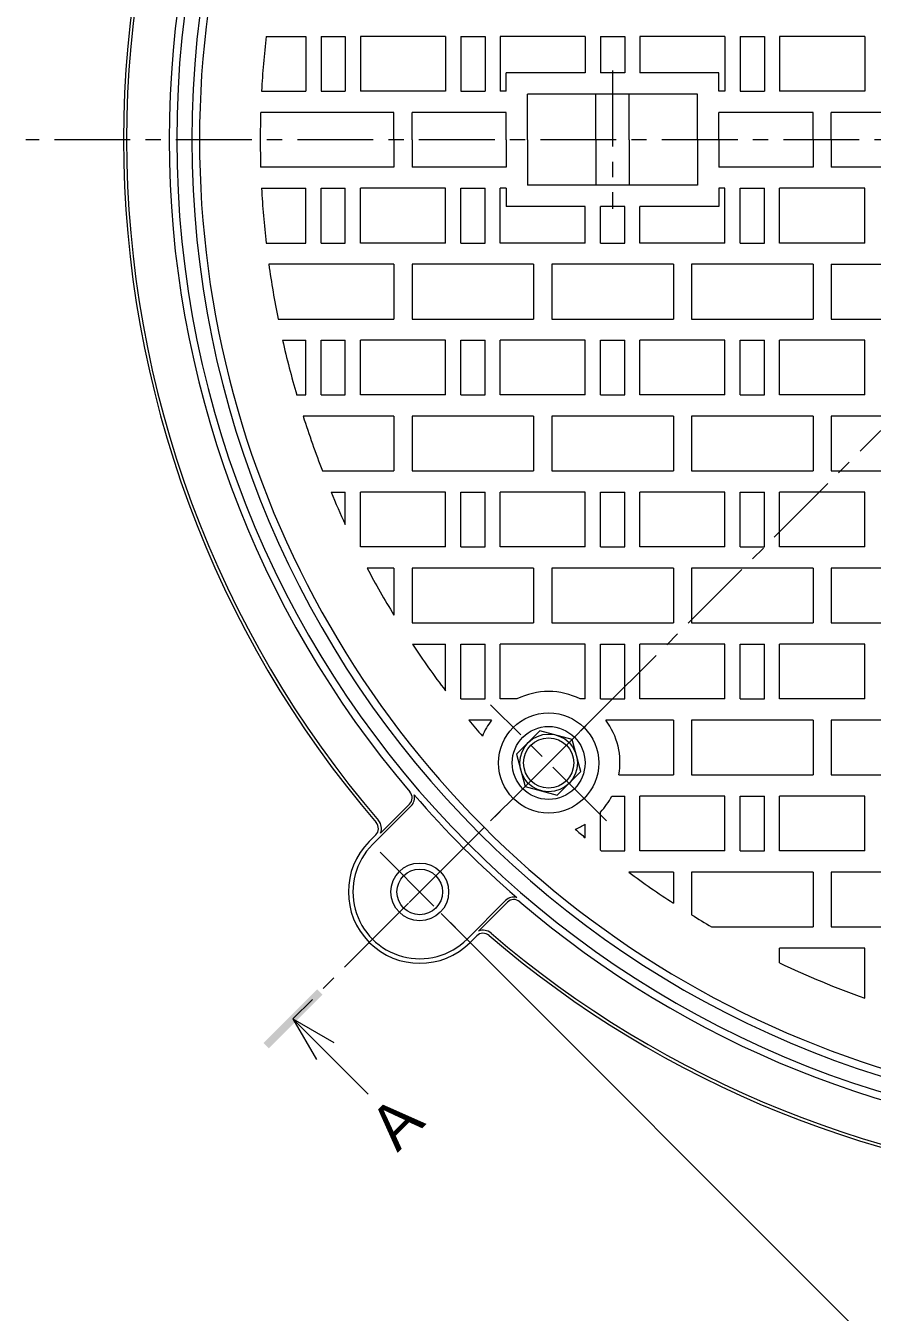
# Model space of a CAD drawing. Units: millimetres, scale not verified. Extents: x -846 to 950, y -675 to 698.
# Drawn here: x -672 to -393.3, y -59.7 to 363.7 of the extents above; entities that cross this region are included whole.
import ezdxf
from ezdxf.enums import TextEntityAlignment as Align

# ---------------------------------------------------------------- set-up
doc = ezdxf.new("R2010")
doc.units = ezdxf.units.MM
doc.header["$LTSCALE"] = 5
doc.linetypes.add('CHAIN1', pattern=[8, 5, -1, 1, -1])
for name, color, linetype, lineweight in [('0-1_躯体', 2, 'Continuous', 18), ('0-2_仕上', 3, 'Continuous', 18), ('0-3_建具', 4, 'Continuous', 18), ('0-4_その他', 7, 'Continuous', 18), ('0-5_寸法', 4, 'Continuous', 18)]:
    doc.layers.add(name, color=color, linetype=linetype, lineweight=lineweight)
doc.styles.add('ＭＳ ゴシック', font='')
doc.styles.get('ＭＳ ゴシック').set_extended_font_data('MS Gothic')

msp = doc.modelspace()

# ---------------------------------------------------------------- linework, layer by layer
at = {"layer": '0-1_躯体'}
for p, q in [((-545.091, 106.95), (-557.82, 94.221)), ((-545.657, 107.515), (-555.182, 97.99)), ((-556.752, 97.41), (-558.88, 95.282)), ((-513.979, 75.837), (-526.707, 63.108)), ((-513.413, 75.271), (-522.938, 65.746)), ((-523.518, 64.176), (-525.647, 62.048))]:
    msp.add_line(p, q, dxfattribs=at)
at = {"layer": '0-1_躯体', "linetype": 'CHAIN1'}
for p, q in [((-524.775, 96.153), (-563.917, 57.011)), ((-555.28, 91.681), (-529.247, 65.648))]:
    msp.add_line(p, q, dxfattribs=at)
at = {"layer": '0-1_躯体'}
for radius in [9.5, 7.5]:
    msp.add_circle((-542.263, 78.665), radius, dxfattribs=at)
for centre, radius, start, end in [((-294.775, 326.151), 327.5, 359.99995, 179.99992), ((-294.775, 326.151), 322.5, 359.99995, 179.99992), ((-294.775, 326.151), 345, 139.36725, 179.99992), ((-294.775, 326.151), 344, 139.36725, 179.99992), ((-294.775, 326.151), 330, 139.44357, 179.99992), ((-294.775, 326.151), 345, 180.00008, 220.63275), ((-294.775, 326.151), 344, 179.99994, 220.63262), ((-294.775, 326.151), 330, 179.99994, 220.55629), ((-294.775, 326.151), 327.5, 179.99994, 359.99991), ((-294.775, 326.151), 322.5, 179.99994, 359.99991), ((-547.778, 109.637), 3, 314.99987, 40.55657), ((-547.778, 109.637), 3.8, 314.99987, 14.74628), ((-294.775, 326.151), 329.583, 220.84417, 229.1558), ((-558.873, 99.532), 4, 337.33043, 40.63283), ((-558.873, 99.532), 3, 314.99987, 40.63283), ((-542.263, 78.665), 23.5, 134.99987, 314.99961), ((-542.263, 78.665), 22, 134.99987, 315.00014), ((-511.292, 73.15), 3.8, 75.25345, 134.99987), ((-511.292, 73.15), 3, 49.44316, 134.99987), ((-294.775, 326.151), 330, 229.44342, 266.73052), ((-521.397, 62.055), 3, 49.3669, 134.99987), ((-521.397, 62.055), 4, 49.3669, 112.6693), ((-294.775, 326.151), 345, 229.3671, 266.70532), ((-294.775, 326.151), 344, 229.3671, 266.86254)]:
    msp.add_arc(centre, radius, start, end, dxfattribs=at)
at = {"layer": '0-2_仕上'}
for p, q in [((-592.843, 360.151), (-579.775, 360.151)), ((-579.775, 360.151), (-579.775, 342.151)), ((-574.775, 360.151), (-574.775, 342.151)), ((-574.775, 360.151), (-566.775, 360.151)), ((-566.775, 360.151), (-566.775, 342.151)), ((-561.776, 360.151), (-561.776, 342.151)), ((-533.775, 360.151), (-561.776, 360.151)), ((-533.775, 360.151), (-533.775, 342.151)), ((-528.775, 360.151), (-528.775, 342.151)), ((-528.775, 360.151), (-520.775, 360.151)), ((-520.775, 360.151), (-520.775, 342.151)), ((-515.775, 360.151), (-515.775, 342.151)), ((-487.776, 360.151), (-515.775, 360.151)), ((-482.775, 360.151), (-474.775, 360.151)), ((-482.775, 360.151), (-482.775, 348.151)), ((-474.775, 360.151), (-474.775, 348.151)), ((-441.775, 360.151), (-469.775, 360.151)), ((-469.775, 360.151), (-469.775, 348.151)), ((-441.775, 360.151), (-441.775, 342.151)), ((-436.775, 360.151), (-436.775, 342.151)), ((-436.775, 360.151), (-428.775, 360.151)), ((-428.775, 360.151), (-428.775, 342.151)), ((-423.775, 360.151), (-423.775, 342.151)), ((-395.775, 360.151), (-423.775, 360.151)), ((-395.775, 360.151), (-395.775, 342.151)), ((-513.776, 342.151), (-513.776, 348.151)), ((-474.775, 348.151), (-482.775, 348.151)), ((-443.776, 348.151), (-469.775, 348.151)), ((-443.776, 342.151), (-443.776, 348.151)), ((-594.349, 342.151), (-579.775, 342.151)), ((-574.775, 342.151), (-566.775, 342.151)), ((-533.775, 342.151), (-561.776, 342.151)), ((-528.775, 342.151), (-520.775, 342.151)), ((-513.776, 342.151), (-515.775, 342.151)), ((-450.776, 341.151), (-506.776, 341.151)), ((-506.776, 326.152), (-506.776, 341.151)), ((-484.276, 326.152), (-484.276, 341.151)), ((-473.276, 326.151), (-473.276, 341.151)), ((-450.776, 326.151), (-450.776, 341.151)), ((-441.775, 342.151), (-443.776, 342.151)), ((-436.775, 342.151), (-428.775, 342.151)), ((-395.775, 342.151), (-423.775, 342.151)), ((-550.775, 335.151), (-594.64, 335.151)), ((-550.775, 326.152), (-550.775, 335.151)), ((-513.776, 335.151), (-544.775, 335.151)), ((-544.775, 326.152), (-544.775, 335.151)), ((-513.776, 326.152), (-513.776, 335.151)), ((-412.775, 335.151), (-443.776, 335.151)), ((-443.776, 326.151), (-443.776, 335.151)), ((-412.775, 326.151), (-412.775, 335.151)), ((-406.775, 326.151), (-406.775, 335.151)), ((-366.775, 335.151), (-406.775, 335.151)), ((-550.775, 326.152), (-550.775, 317.152)), ((-544.775, 326.152), (-544.775, 317.152)), ((-513.776, 326.152), (-513.776, 317.152)), ((-506.776, 326.152), (-506.776, 311.152)), ((-484.276, 326.151), (-484.276, 311.152)), ((-473.276, 326.152), (-473.276, 311.152)), ((-450.776, 326.151), (-450.776, 311.152)), ((-443.776, 326.151), (-443.776, 317.152)), ((-412.775, 326.151), (-412.775, 317.152)), ((-406.775, 326.151), (-406.775, 317.152)), ((-550.775, 317.152), (-594.641, 317.152)), ((-513.776, 317.152), (-544.775, 317.152)), ((-412.775, 317.152), (-443.776, 317.152)), ((-366.775, 317.152), (-406.775, 317.152)), ((-594.349, 310.152), (-579.775, 310.152)), ((-579.776, 292.152), (-579.775, 310.152)), ((-574.775, 292.152), (-574.775, 310.152)), ((-574.775, 310.152), (-566.776, 310.152)), ((-566.776, 292.152), (-566.776, 310.152)), ((-561.776, 292.152), (-561.776, 310.152)), ((-533.775, 310.152), (-561.776, 310.152)), ((-533.775, 292.152), (-533.775, 310.152)), ((-528.775, 292.152), (-528.775, 310.152)), ((-528.775, 310.152), (-520.776, 310.152)), ((-520.776, 292.152), (-520.776, 310.152)), ((-515.776, 292.152), (-515.776, 310.152)), ((-513.776, 310.152), (-515.776, 310.152)), ((-513.776, 310.152), (-513.776, 304.152)), ((-450.776, 311.152), (-506.776, 311.152)), ((-441.775, 310.152), (-443.776, 310.152)), ((-443.776, 310.152), (-443.776, 304.152)), ((-441.775, 292.152), (-441.775, 310.152)), ((-436.775, 292.152), (-436.775, 310.152)), ((-436.775, 310.152), (-428.775, 310.152)), ((-428.775, 292.152), (-428.775, 310.152)), ((-423.775, 292.152), (-423.775, 310.152)), ((-395.776, 310.152), (-423.775, 310.152)), ((-395.776, 292.152), (-395.776, 310.152)), ((-482.775, 292.152), (-482.775, 304.152)), ((-474.775, 304.152), (-482.775, 304.152)), ((-474.775, 292.152), (-474.775, 304.152)), ((-469.775, 292.152), (-469.775, 304.152)), ((-443.776, 304.152), (-469.775, 304.152)), ((-592.843, 292.152), (-579.776, 292.152)), ((-574.775, 292.152), (-566.776, 292.152)), ((-533.775, 292.152), (-561.776, 292.152)), ((-528.775, 292.152), (-520.776, 292.152)), ((-487.776, 292.152), (-515.776, 292.152)), ((-482.775, 292.152), (-474.775, 292.152)), ((-441.775, 292.152), (-469.775, 292.152)), ((-436.775, 292.152), (-428.775, 292.152)), ((-395.776, 292.152), (-423.775, 292.152)), ((-550.776, 285.152), (-591.961, 285.152)), ((-550.776, 285.152), (-550.776, 267.152)), ((-504.776, 285.152), (-544.775, 285.152)), ((-504.776, 285.152), (-504.775, 267.152)), ((-458.776, 285.152), (-498.776, 285.152)), ((-458.776, 285.152), (-458.776, 267.152)), ((-412.776, 285.152), (-452.775, 285.152)), ((-412.776, 285.152), (-412.776, 267.152)), ((-406.776, 285.152), (-406.776, 267.152)), ((-588.917, 267.152), (-550.776, 267.152)), ((-406.776, 267.152), (-366.776, 267.151)), ((-587.426, 260.152), (-579.776, 260.152)), ((-579.776, 242.152), (-579.776, 260.152)), ((-574.775, 242.152), (-574.775, 260.152)), ((-574.775, 260.152), (-566.775, 260.152)), ((-566.776, 242.152), (-566.775, 260.152)), ((-561.776, 242.152), (-561.775, 260.152)), ((-533.776, 260.152), (-561.775, 260.152)), ((-533.776, 242.152), (-533.776, 260.152)), ((-528.775, 242.152), (-528.775, 260.152)), ((-528.775, 260.152), (-520.775, 260.152)), ((-520.775, 242.152), (-520.775, 260.152)), ((-515.775, 242.152), (-515.775, 260.152)), ((-487.775, 260.152), (-515.775, 260.152)), ((-487.775, 242.152), (-487.775, 260.152)), ((-482.776, 242.152), (-482.776, 260.152)), ((-482.776, 260.152), (-474.775, 260.152)), ((-474.775, 242.152), (-474.775, 260.152)), ((-469.775, 242.152), (-469.775, 260.152)), ((-441.775, 260.152), (-469.775, 260.152)), ((-441.775, 242.152), (-441.775, 260.152)), ((-436.775, 242.152), (-436.775, 260.152)), ((-436.775, 260.152), (-428.776, 260.152)), ((-428.776, 242.152), (-428.776, 260.152)), ((-423.776, 242.152), (-423.776, 260.152)), ((-395.776, 260.152), (-423.776, 260.152)), ((-395.776, 242.152), (-395.776, 260.152)), ((-582.776, 242.152), (-579.776, 242.152)), ((-574.775, 242.152), (-566.776, 242.152)), ((-533.776, 242.152), (-561.776, 242.152)), ((-528.775, 242.152), (-520.775, 242.152)), ((-487.775, 242.152), (-515.775, 242.152)), ((-482.776, 242.152), (-474.775, 242.152)), ((-441.775, 242.152), (-469.775, 242.152)), ((-436.775, 242.152), (-428.776, 242.152)), ((-395.776, 242.152), (-423.776, 242.152)), ((-550.776, 235.152), (-580.641, 235.152)), ((-550.776, 235.152), (-550.776, 217.152)), ((-504.775, 235.152), (-544.776, 235.152)), ((-504.775, 235.152), (-504.775, 217.152)), ((-458.776, 235.152), (-498.776, 235.152)), ((-458.776, 235.152), (-458.776, 217.152)), ((-412.776, 235.152), (-452.775, 235.152)), ((-412.776, 235.152), (-412.776, 217.152)), ((-366.776, 235.152), (-406.776, 235.152)), ((-574.274, 217.152), (-550.776, 217.152)), ((-571.442, 210.152), (-566.776, 210.152)), ((-566.776, 199.597), (-566.776, 210.152)), ((-561.776, 192.152), (-561.776, 210.152)), ((-533.776, 210.152), (-561.776, 210.152)), ((-533.776, 192.152), (-533.776, 210.152)), ((-528.776, 192.152), (-528.776, 210.152)), ((-528.776, 210.152), (-520.776, 210.152)), ((-520.776, 192.152), (-520.776, 210.152)), ((-515.776, 192.152), (-515.776, 210.152)), ((-487.776, 210.152), (-515.776, 210.152)), ((-487.776, 192.152), (-487.776, 210.152)), ((-482.776, 192.152), (-482.776, 210.152)), ((-482.776, 210.152), (-474.776, 210.152)), ((-474.776, 192.152), (-474.776, 210.152)), ((-469.776, 192.152), (-469.776, 210.152)), ((-441.775, 210.152), (-469.776, 210.152)), ((-441.775, 192.152), (-441.775, 210.152)), ((-436.776, 192.152), (-436.776, 210.152)), ((-436.776, 210.152), (-428.776, 210.152)), ((-428.776, 192.152), (-428.776, 210.152)), ((-423.776, 192.152), (-423.776, 210.152)), ((-395.776, 210.152), (-423.776, 210.152)), ((-395.776, 192.151), (-395.776, 210.152)), ((-533.776, 192.152), (-561.776, 192.152)), ((-528.776, 192.152), (-520.776, 192.152)), ((-487.776, 192.152), (-515.776, 192.152)), ((-482.776, 192.152), (-474.776, 192.152)), ((-441.775, 192.152), (-469.776, 192.152)), ((-436.776, 192.152), (-428.776, 192.152)), ((-395.776, 192.151), (-423.776, 192.152)), ((-550.776, 185.152), (-559.576, 185.152)), ((-550.776, 185.152), (-550.776, 169.742)), ((-504.776, 185.152), (-544.776, 185.152)), ((-504.776, 185.152), (-504.776, 167.152)), ((-458.776, 185.152), (-498.776, 185.152)), ((-458.776, 185.152), (-458.776, 167.152)), ((-412.776, 185.152), (-452.776, 185.152)), ((-412.776, 185.152), (-412.776, 167.152)), ((-366.776, 185.152), (-406.776, 185.152)), ((-544.664, 160.152), (-533.776, 160.152)), ((-533.776, 144.826), (-533.776, 160.152)), ((-528.776, 142.152), (-528.776, 160.152)), ((-528.776, 160.152), (-520.776, 160.152)), ((-520.776, 142.152), (-520.776, 160.152)), ((-515.776, 142.152), (-515.776, 160.152)), ((-487.776, 160.152), (-515.776, 160.152)), ((-487.776, 142.152), (-487.776, 160.152)), ((-482.776, 142.152), (-482.776, 160.152)), ((-482.776, 160.152), (-474.776, 160.152)), ((-474.776, 142.152), (-474.776, 160.152)), ((-469.776, 142.152), (-469.776, 160.152)), ((-441.776, 160.152), (-469.776, 160.152)), ((-441.776, 142.152), (-441.776, 160.152)), ((-436.776, 142.152), (-436.776, 160.152)), ((-436.776, 160.152), (-428.776, 160.152)), ((-428.776, 142.152), (-428.776, 160.152)), ((-423.776, 142.152), (-423.776, 160.152)), ((-395.776, 160.152), (-423.776, 160.152)), ((-395.776, 142.152), (-395.776, 160.152)), ((-528.776, 142.152), (-520.776, 142.152)), ((-510.262, 142.152), (-515.776, 142.152)), ((-487.776, 142.152), (-489.412, 142.152)), ((-482.776, 142.152), (-474.776, 142.152)), ((-441.776, 142.152), (-469.776, 142.152)), ((-436.776, 142.152), (-428.776, 142.152)), ((-395.776, 142.152), (-423.776, 142.152)), ((-518.666, 135.152), (-526.118, 135.152)), ((-458.776, 135.152), (-481.008, 135.152)), ((-458.776, 135.152), (-458.776, 117.152)), ((-412.776, 135.152), (-452.776, 135.152)), ((-412.776, 135.152), (-412.776, 117.152)), ((-366.776, 135.151), (-406.776, 135.152)), ((-476.669, 117.152), (-458.776, 117.152)), ((-479.038, 110.152), (-474.776, 110.152)), ((-474.776, 92.152), (-474.776, 110.152)), ((-469.776, 92.152), (-469.776, 110.152)), ((-441.776, 110.152), (-469.776, 110.152)), ((-441.776, 92.152), (-441.776, 110.152)), ((-436.776, 92.152), (-436.776, 110.152)), ((-436.776, 110.152), (-428.776, 110.152)), ((-428.776, 92.152), (-428.776, 110.152)), ((-423.776, 92.152), (-423.776, 110.152)), ((-395.776, 110.152), (-423.776, 110.152)), ((-395.776, 92.152), (-395.776, 110.152)), ((-482.776, 92.366), (-482.776, 104.929)), ((-487.776, 96.476), (-487.776, 100.922)), ((-482.51, 92.152), (-474.776, 92.152)), ((-441.776, 92.152), (-469.776, 92.152)), ((-436.776, 92.152), (-428.776, 92.152)), ((-395.776, 92.152), (-423.776, 92.152)), ((-458.776, 85.152), (-473.435, 85.152)), ((-458.776, 85.152), (-458.776, 74.946)), ((-412.776, 85.152), (-452.776, 85.152)), ((-452.776, 85.152), (-452.776, 71.13)), ((-412.776, 85.152), (-412.776, 67.152)), ((-366.776, 85.152), (-406.776, 85.151)), ((-446.167, 67.152), (-412.776, 67.152)), ((-395.776, 60.152), (-423.776, 60.152)), ((-423.776, 55.303), (-423.776, 60.152)), ((-395.776, 43.664), (-395.776, 60.152))]:
    msp.add_line(p, q, dxfattribs=at)
at = {"layer": '0-2_仕上', "linetype": 'CHAIN1'}
for p, q in [((-478.776, 348.869), (-478.776, 303.433)), ((-480.755, 102.009), (-518.918, 140.172)), ((-480.755, 140.172), (-518.918, 102.009))]:
    msp.add_line(p, q, dxfattribs=at)
at = {"layer": '0-2_仕上'}
for points in [[(-487.776, 360.151), (-487.776, 348.151), (-513.776, 348.151)], [(-487.776, 292.152), (-487.776, 304.152), (-513.776, 304.152)], [(-544.775, 285.152), (-544.775, 267.152), (-504.775, 267.152)], [(-498.776, 285.152), (-498.775, 267.152), (-458.776, 267.152)], [(-452.775, 285.152), (-452.775, 267.152), (-412.776, 267.152)], [(-406.776, 285.152), (-366.776, 285.152), (-366.776, 267.151)], [(-544.776, 235.152), (-544.776, 217.152), (-504.775, 217.152)], [(-498.776, 235.152), (-498.776, 217.152), (-458.776, 217.152)], [(-452.775, 235.152), (-452.776, 217.152), (-412.776, 217.152)], [(-406.776, 235.152), (-406.776, 217.152), (-366.776, 217.152)], [(-544.776, 185.152), (-544.776, 167.152), (-504.776, 167.152)], [(-498.776, 185.152), (-498.776, 167.152), (-458.776, 167.152)], [(-452.776, 185.152), (-452.776, 167.152), (-412.776, 167.152)], [(-406.776, 185.152), (-406.776, 167.152), (-366.776, 167.152)], [(-452.776, 135.152), (-452.776, 117.152), (-412.776, 117.152)], [(-406.776, 135.152), (-406.776, 117.152), (-366.776, 117.152)], [(-406.776, 85.151), (-406.776, 67.152), (-366.776, 67.152)]]:
    msp.add_lwpolyline(points, dxfattribs=at)
msp.add_circle((-499.837, 121.091), 16.5, dxfattribs=at)
for centre, radius, start, end in [((-294.776, 326.151), 320, 359.99994, 179.99994), ((-294.776, 326.151), 300, 173.49258, 176.94281), ((-294.776, 326.151), 300, 178.28091, 179.99994), ((-294.776, 326.151), 320, 179.99993, 359.99993), ((-294.776, 326.151), 300, 179.99993, 181.71895), ((-294.776, 326.151), 300, 183.05706, 186.50728), ((-294.776, 326.151), 300, 187.85479, 191.34191), ((-294.776, 326.151), 300, 192.70888, 196.26004), ((-294.776, 326.151), 300, 197.6577, 201.30487), ((-294.776, 326.151), 300, 202.74709, 204.95124), ((-294.776, 326.151), 300, 208.03411, 211.42376), ((-294.776, 326.151), 300, 213.59583, 217.187), ((-499.837, 121.091), 23.5, 63.66501, 116.33472), ((-294.776, 326.151), 300, 219.5436, 220.86803), ((-499.837, 121.091), 23.5, 143.24877, 158.10079), ((-499.837, 121.091), 23.5, 350.35123, 36.75097), ((-499.837, 121.091), 23.5, 316.55088, 332.25852), ((-294.776, 326.151), 300, 229.13176, 229.95902), ((-499.837, 121.091), 23.5, 291.89895, 300.8787), ((-294.776, 326.151), 300, 231.19522, 231.2604), ((-294.776, 326.151), 300, 233.44944, 236.86127), ((-294.776, 326.151), 300, 238.21939, 239.69265), ((-294.776, 326.151), 300, 244.53235, 250.32599)]:
    msp.add_arc(centre, radius, start, end, dxfattribs=at)
at = {"layer": '0-3_建具', "color": 2}
msp.add_lwpolyline([(-489.241, 118.251), (-492.08, 128.847), (-502.676, 131.686), (-510.433, 123.93), (-507.593, 113.334), (-496.998, 110.495)], close=True, dxfattribs=at)
at = {"layer": '0-3_建具'}
msp.add_circle((-499.837, 121.09), 12, dxfattribs=at)
at = {"layer": '0-3_建具', "color": 2}
for radius in [9.5, 8.25]:
    msp.add_circle((-499.837, 121.09), radius, dxfattribs=at)
at = {"layer": '0-4_その他'}
msp.add_line((-246.728, -216.871), (-535.192, 71.593), dxfattribs=at)
at = {"layer": '0-5_寸法', "linetype": 'CHAIN1'}
for p, q in [((82.443, 326.151), (-671.994, 326.151)), ((-294.776, 326.151), (-584.023, 36.904))]:
    msp.add_line(p, q, dxfattribs=at)
at = {"layer": '0-5_寸法'}
for q in [(-559.274, 12.155), (-570.588, 29.125), (-576.245, 23.469)]:
    msp.add_line((-584.023, 36.904), q, dxfattribs=at)
msp.add_solid([(-591.978, 27.181), (-574.3, 44.859), (-593.746, 28.949), (-576.068, 46.626)], dxfattribs=at)

# ---------------------------------------------------------------- texts
at = {"layer": '0-5_寸法', "color": 2, "style": 'ＭＳ ゴシック'}
msp.add_text('Ａ', height=14.66, rotation=45, dxfattribs=at).set_placement((-548.668, -12.594), align=Align.BOTTOM_LEFT)

doc.saveas('drawing.dxf')
